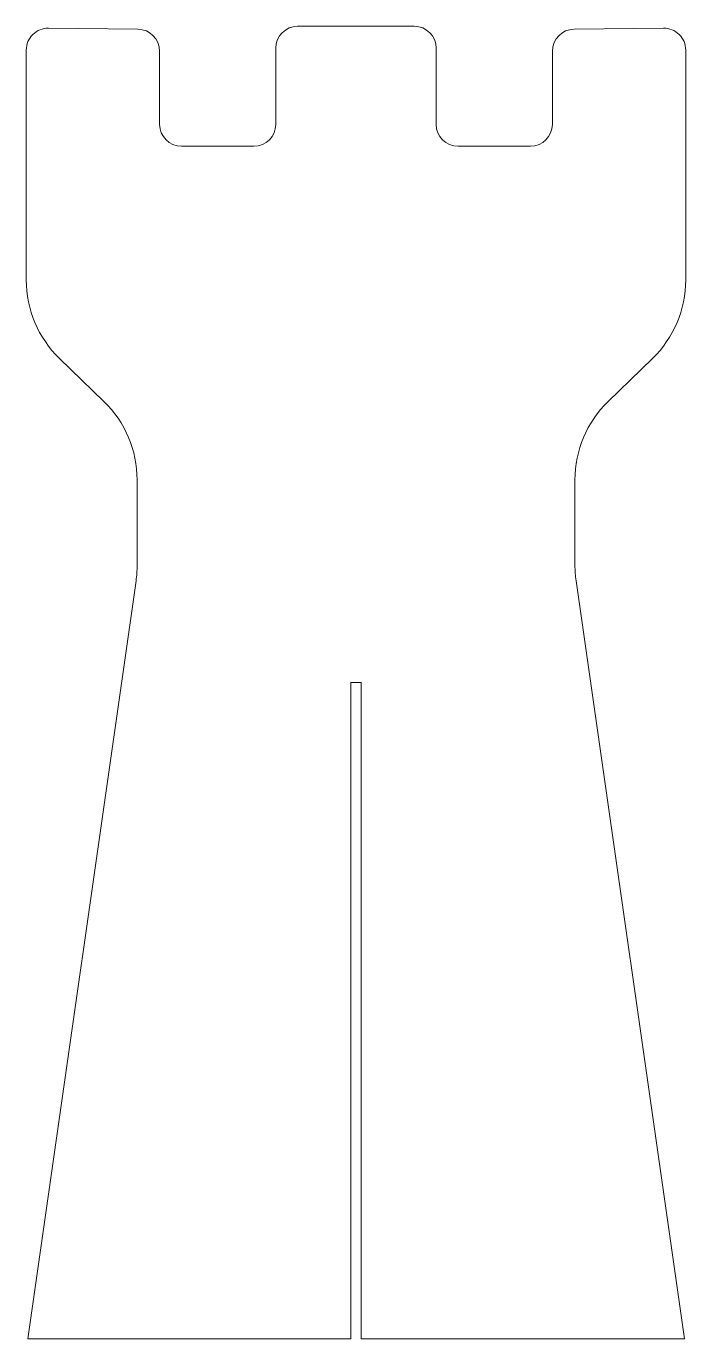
# Model space of a CAD drawing. Header units: inches. Extents: x 0 to 9, y -1.2 to 16.8.
import ezdxf

# ---------------------------------------------------------------- set-up
doc = ezdxf.new("R2010")
doc.units = ezdxf.units.IN
doc.header["$MEASUREMENT"] = 0
doc.layers.add('VISIBLE', color=7, linetype='Continuous', lineweight=0)

msp = doc.modelspace()

# ---------------------------------------------------------------- linework, layer by layer
at = {"layer": 'VISIBLE'}
for p, q in [((0.293, 16.823), (1.52, 16.809)), ((3.709, 16.849), (5.308, 16.849)), ((7.497, 16.809), (8.724, 16.823)), ((-0.01, 13.37), (-0.01, 16.523)), ((1.817, 16.509), (1.817, 15.503)), ((3.409, 15.503), (3.409, 16.549)), ((5.608, 16.549), (5.608, 15.503)), ((7.2, 15.503), (7.2, 16.509)), ((9.027, 16.523), (9.027, 13.37)), ((2.117, 15.203), (3.109, 15.203)), ((5.908, 15.203), (6.9, 15.203)), ((1.053, 11.703), (0.445, 12.294)), ((8.572, 12.294), (7.964, 11.703)), ((1.509, 9.456), (1.509, 10.627)), ((7.509, 10.627), (7.509, 9.456)), ((0.009, -1.151), (1.494, 9.244)), ((7.524, 9.244), (9.009, -1.151)), ((4.438, -1.151), (4.438, 7.849)), ((4.438, 7.849), (4.579, 7.849)), ((4.579, 7.849), (4.579, -1.151)), ((4.438, -1.151), (0.009, -1.151)), ((9.009, -1.151), (4.579, -1.151))]:
    msp.add_line(p, q, dxfattribs=at)
for centre, radius, start, end in [((0.29, 16.523), 0.3, 89.3414, 180), ((1.517, 16.509), 0.3, 0, 89.3414), ((3.709, 16.549), 0.3, 90, 180), ((5.308, 16.549), 0.3, 0, 90), ((7.5, 16.509), 0.3, 90.6586, 180), ((8.727, 16.523), 0.3, 0, 90.6586), ((2.117, 15.503), 0.3, 180, 270), ((3.109, 15.503), 0.3, 270, 0), ((5.908, 15.503), 0.3, 180, 270), ((6.9, 15.503), 0.3, 270, 0), ((1.49, 13.37), 1.5, 180, 225.8498), ((7.527, 13.37), 1.5, 314.1502, 0), ((0.009, 10.627), 1.5, 0, 45.8498), ((9.009, 10.627), 1.5, 134.1502, 180), ((0.009, 9.456), 1.5, 351.8699, 0), ((9.009, 9.456), 1.5, 180, 188.1301)]:
    msp.add_arc(centre, radius, start, end, dxfattribs=at)

doc.saveas('drawing.dxf')
